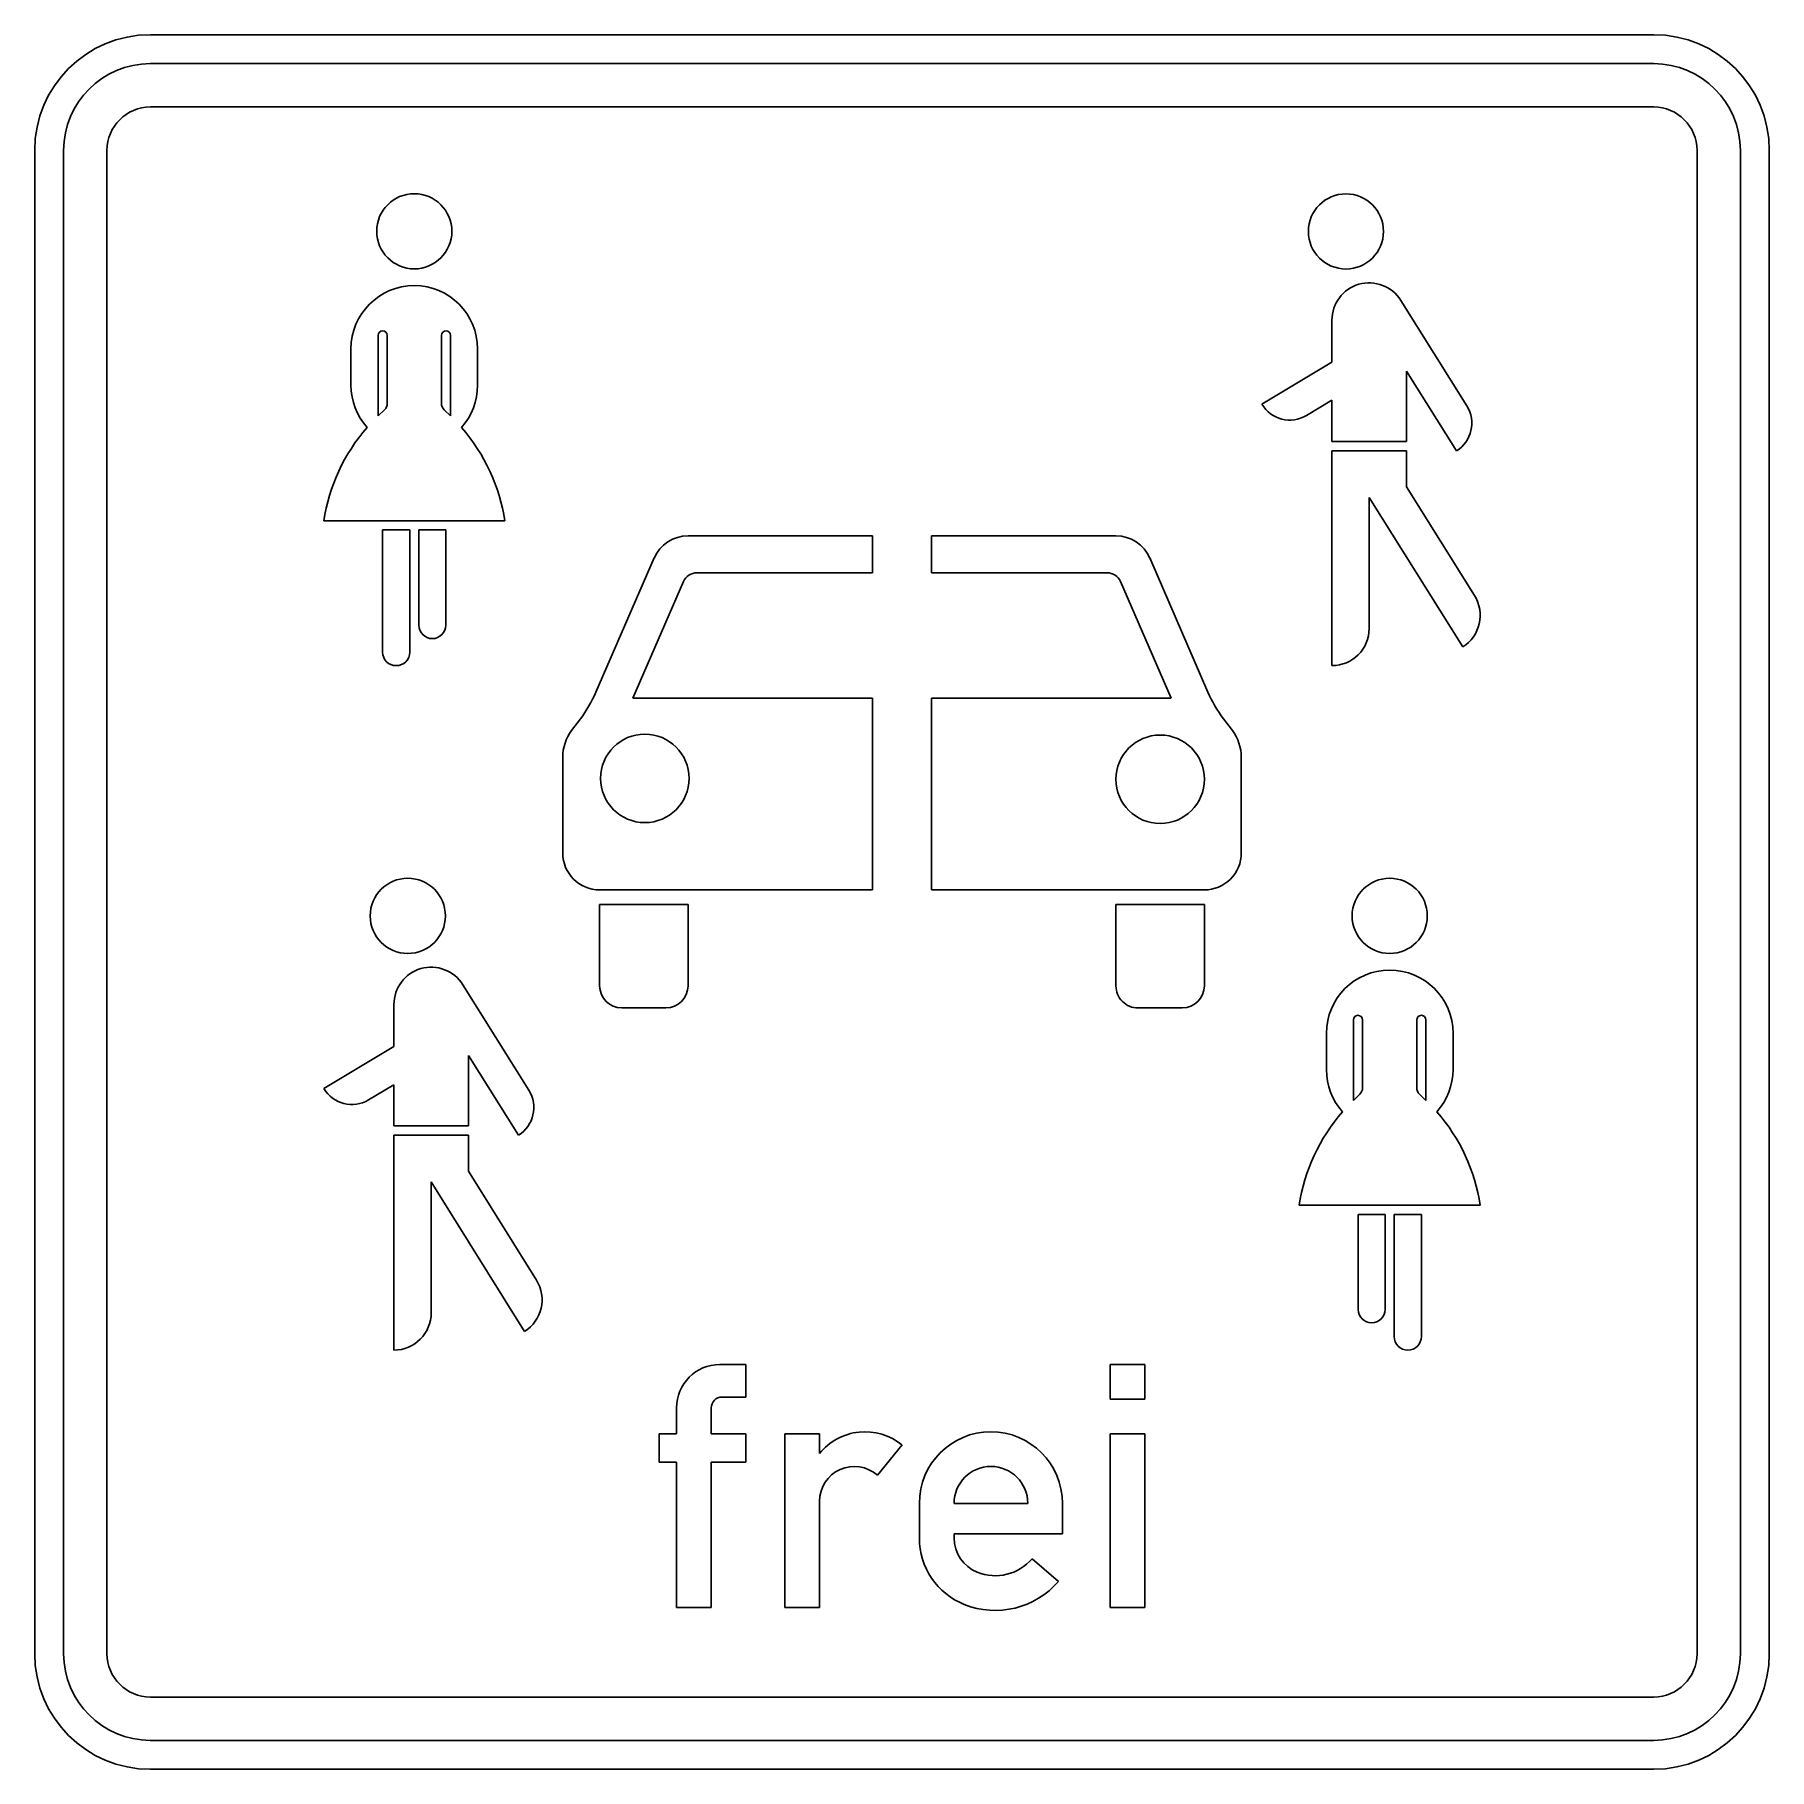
# Model space of a CAD drawing. Extents: x 0 to 600, y 0 to 600.
import ezdxf

# ---------------------------------------------------------------- set-up
doc = ezdxf.new("R2010")
doc.units = 0
doc.header["$LTSCALE"] = 25
doc.linetypes.add('AUSGEZOGEN', pattern=[0])
doc.layers.get('0').update_dxf_attribs({"linetype": 'AUSGEZOGEN'})

msp = doc.modelspace()

# ---------------------------------------------------------------- linework, layer by layer
for p, q in [((40, 600), (560, 600)), ((40, 590), (560, 590)), ((40, 575), (560, 575)), ((0, 40), (0, 560)), ((10, 40), (10, 560)), ((25, 40), (25, 560)), ((575, 560), (575, 40)), ((590, 560), (590, 40)), ((600, 560), (600, 40)), ((495.38, 471.59), (472.54, 508.09)), ((448.7, 501.25), (448.7, 486.72)), ((118.8, 496), (118.78, 468.12)), ((121.95, 472.5), (121.9, 496)), ((140.7, 472.5), (140.75, 496)), ((143.85, 496), (143.84, 468.12)), ((109.4, 478.75), (109.4, 491.3)), ((153.2, 491.3), (153.2, 478.75)), ((448.7, 486.72), (424.46, 472.19)), ((474.55, 459.26), (474.55, 483.63)), ((474.55, 483.63), (491.79, 456.02)), ((118.78, 468.12), (121.01, 470.25)), ((143.84, 468.12), (141.64, 470.25)), ((439.96, 468.31), (448.7, 473.54)), ((448.7, 473.54), (448.7, 459.26)), ((114.99, 464.11), (115, 464.13)), ((147.6, 464.13), (147.61, 464.11)), ((448.7, 459.26), (474.55, 459.26)), ((448.7, 456.03), (448.7, 381.75)), ((474.55, 456.03), (448.7, 456.03)), ((474.55, 443.59), (474.55, 456.03)), ((461.6, 394.65), (461.62, 439.88)), ((461.62, 439.88), (493.94, 388.21)), ((498.04, 405.99), (474.55, 443.59)), ((131.3, 431.82), (100, 431.79)), ((129.73, 428.69), (120.34, 428.69)), ((120.34, 428.69), (120.35, 386.45)), ((129.75, 386.45), (129.73, 428.69)), ((162.6, 431.79), (131.3, 431.82)), ((132.87, 428.69), (132.85, 395.8)), ((142.25, 428.69), (132.87, 428.69)), ((142.25, 395.8), (142.25, 428.69)), ((226, 426.65), (289.8, 426.63)), ((289.8, 426.63), (289.8, 413.88)), ((310.2, 426.63), (311.05, 426.63)), ((310.2, 413.88), (310.2, 426.63)), ((311.05, 426.63), (374, 426.65)), ((194.14, 372.59), (214.31, 418.99)), ((385.69, 418.99), (405.82, 372.59)), ((224.42, 410.84), (206.89, 370.51)), ((289.8, 413.88), (229.1, 413.9)), ((311, 413.88), (310.2, 413.88)), ((370.9, 413.9), (311, 413.88)), ((393.11, 370.51), (375.58, 410.83)), ((206.89, 370.51), (289.8, 370.51)), ((289.8, 370.51), (289.8, 304.18)), ((310.2, 304.18), (310.2, 370.51)), ((310.2, 370.51), (310.81, 370.51)), ((310.81, 370.51), (393.11, 370.51)), ((185.71, 359.28), (188.77, 363.36)), ((411.19, 363.36), (414.29, 359.28)), ((182.65, 316.95), (182.66, 350.1)), ((417.35, 350.1), (417.35, 316.95)), ((289.8, 304.18), (195.4, 304.2)), ((310.51, 304.18), (310.2, 304.18)), ((404.6, 304.2), (310.51, 304.18)), ((195.4, 271), (195.41, 299.08)), ((195.41, 299.08), (226.02, 299.08)), ((226.02, 299.08), (226, 271)), ((373.98, 299.08), (404.59, 299.08)), ((374, 271), (373.98, 299.08)), ((404.59, 299.08), (404.6, 271)), ((170.93, 234.89), (148.09, 271.39)), ((124.25, 264.55), (124.23, 249.99)), ((218.35, 263.35), (203.05, 263.35)), ((396.95, 263.35), (381.65, 263.35)), ((456.15, 259.25), (456.16, 231.38)), ((459.3, 235.75), (459.25, 259.25)), ((478.05, 235.75), (478.1, 259.25)), ((481.2, 259.25), (481.22, 231.38)), ((446.8, 254.55), (446.8, 242.05)), ((490.6, 242.05), (490.6, 254.55)), ((124.23, 249.99), (100.01, 235.44)), ((150.07, 222.53), (150.07, 246.9)), ((150.07, 246.9), (167.34, 219.32)), ((115.51, 231.56), (124.23, 236.8)), ((124.23, 236.8), (124.23, 222.53)), ((456.16, 231.38), (458.36, 233.5)), ((481.22, 231.38), (478.99, 233.5)), ((124.23, 222.53), (150.07, 222.53)), ((452.4, 227.43), (452.39, 227.41)), ((485.01, 227.41), (485, 227.43)), ((124.23, 219.3), (124.25, 145)), ((150.07, 219.3), (124.23, 219.3)), ((150.07, 206.85), (150.07, 219.3)), ((173.54, 169.24), (150.07, 206.85)), ((137.15, 157.9), (137.15, 203.15)), ((137.15, 203.15), (169.44, 151.46)), ((437.4, 195.09), (468.7, 195.08)), ((468.7, 195.08), (500, 195.09)), ((457.74, 191.95), (467.13, 191.95)), ((457.75, 159.1), (457.74, 191.95)), ((467.13, 191.95), (467.15, 159.1)), ((470.25, 149.7), (470.27, 191.95)), ((470.27, 191.95), (479.66, 191.95)), ((479.66, 191.95), (479.65, 149.7)), ((237, 140), (246, 140)), ((246, 140), (246, 128.75)), ((372, 128), (372, 140)), ((372, 140), (384, 140)), ((384, 140), (384, 128)), ((246, 128.75), (237.75, 128.75)), ((384, 128), (372, 128)), ((222, 116), (222, 125)), ((234, 125), (234, 116)), ((216, 106.25), (216, 116)), ((216, 116), (222, 116)), ((234, 116), (246, 116)), ((246, 116), (246, 106.25)), ((259.5, 56), (259.5, 116)), ((259.5, 116), (271.5, 116)), ((271.5, 116), (271.5, 109.23)), ((372, 56), (372, 116)), ((372, 116), (384, 116)), ((384, 116), (384, 56)), ((300, 112.23), (291.48, 101.72)), ((222, 106.25), (216, 106.25)), ((222, 56), (222, 106.25)), ((246, 106.25), (234, 106.25)), ((234, 106.25), (234, 56)), ((271.5, 92.75), (271.5, 56)), ((306, 80), (306, 92)), ((343.5, 92), (318, 92)), ((355.5, 92), (355.5, 81.5)), ((355.5, 81.5), (318, 81.5)), ((318, 81.5), (318, 80)), ((344.99, 72.82), (354.1, 65)), ((326.01, 68.16), (326.01, 68.16)), ((234, 56), (222, 56)), ((271.5, 56), (259.5, 56)), ((321.56, 57.02), (321.56, 57.02)), ((384, 56), (372, 56)), ((560, 25), (40, 25)), ((560, 10), (40, 10)), ((560, 0), (40, 0))]:
    msp.add_line(p, q)
for centre, radius in [((131.3, 532), 13), ((453.55, 531.95), 13), ((211.05, 342.75), 15.3), ((389.3, 342.45), 15.3), ((129.05, 295.2), 13), ((468.7, 295.2), 13)]:
    msp.add_circle(centre, radius)
for centre, radius, start, end in [((40, 560), 40, 90, 180), ((560, 560), 40, 0, 90), ((40, 560), 30, 90, 180), ((560, 560), 30, 0, 90), ((40, 560), 15, 90, 180), ((560, 560), 15, 0, 90), ((131.3, 491.3), 21.9, 0, 180), ((461.6, 501.25), 12.9, 32.005, 180), ((120.35, 496), 1.55, 0, 180), ((142.3, 496), 1.55, 0, 180), ((131.3, 478.75), 21.9, 180, 221.885), ((131.3, 478.75), 21.9, 318.115, 360), ((118.8, 472.5), 3.15, 314.53, 360), ((143.85, 472.5), 3.15, 180, 225.47), ((434.15, 478), 11.3, 210.965, 300.96), ((485.8, 465.6), 11.3, 302.005, 392), ((162.6, 422.4), 63.3, 138.78, 171.47), ((100, 422.4), 63.3, 8.535, 41.22), ((226, 413.9), 12.75, 90, 156.485), ((374, 413.9), 12.75, 23.515, 90), ((229.1, 408.8), 5.1, 90, 156.47), ((370.9, 408.8), 5.1, 23.495, 89.995), ((487.1, 399.15), 12.9, 302, 392), ((137.55, 395.8), 4.7, 180, 360), ((448.7, 394.65), 12.9, 270, 360), ((125.05, 386.45), 4.7, 180, 360), ((152.05, 390.9), 45.9, 323.13, 336.49), ((448, 390.95), 46, 203.525, 216.855), ((197.95, 350.1), 15.3, 143.115, 180), ((402.05, 350.1), 15.3, 0, 36.88), ((195.4, 316.95), 12.75, 180, 270), ((404.6, 316.95), 12.75, 269.995, 360), ((137.15, 264.55), 12.9, 32, 180), ((468.7, 254.55), 21.9, 0, 180), ((203.05, 271), 7.65, 180.005, 270), ((218.35, 271), 7.65, 270, 360), ((381.65, 271), 7.65, 179.995, 270), ((396.95, 271), 7.65, 270, 360), ((457.7, 259.25), 1.55, 0, 180), ((479.65, 259.25), 1.55, 0, 180), ((468.7, 242.05), 21.9, 180, 221.885), ((468.7, 242.05), 21.9, 318.115, 360), ((109.7, 241.25), 11.3, 210.965, 300.96), ((161.35, 228.9), 11.3, 302, 392), ((456.15, 235.75), 3.15, 314.53, 360), ((481.2, 235.75), 3.15, 180, 225.475), ((500, 185.7), 63.3, 138.78, 171.465), ((437.4, 185.7), 63.3, 8.53, 41.22), ((162.6, 162.4), 12.9, 302, 392), ((124.25, 157.9), 12.9, 270, 360), ((462.45, 159.1), 4.7, 180, 360), ((474.95, 149.7), 4.7, 180, 360), ((237, 125), 15, 90, 180), ((237.75, 125), 3.75, 90, 180), ((287.25, 96.5), 20.25, 50.9772, 141.05756), ((330.75, 92), 24.75, 0, 180), ((283.5, 92.75), 12, 48.3395, 180), ((330.75, 92), 12.75, 0, 180), ((330.75, 80), 24.75, 180, 248.1986), ((330.75, 80), 12.75, 180, 248.1986), ((332.25, 83.75), 16.79, 248.1986, 319.3608), ((332.25, 83.75), 28.79, 248.1986, 319.3608), ((40, 40), 40, 180, 270), ((40, 40), 30, 180, 270), ((40, 40), 15, 180, 270), ((560, 40), 40, 270, 360), ((560, 40), 30, 270, 360), ((560, 40), 15, 270, 360)]:
    msp.add_arc(centre, radius, start, end)

doc.saveas('drawing.dxf')
